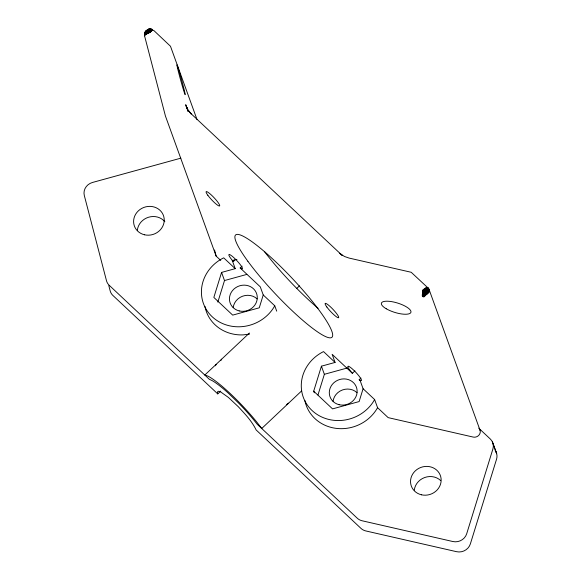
<?xml version="1.0" encoding="UTF-8"?>
<svg xmlns="http://www.w3.org/2000/svg" width="581" height="581" viewBox="0 0 581 581"><rect width="100%" height="100%" fill="white"/><g stroke="black" fill="none" stroke-linecap="round" stroke-linejoin="round"><path stroke-width="0.87" d="M144.625 33.211L144.589 35.782L145.076 32.078L144.589 35.782M423.266 290.384L422.765 291.713C425.11 293.761 426.36 289.716 426.026 287.878C432.852 292.207 427.086 289.883 423.258 289.854L424.123 296.826L423.542 296.76L423.266 295.889L423.164 290.282L424.631 296.39L422.786 296.266L423.258 289.854L426.614 287.66L428.647 289.207L429.439 291.56L429.352 290.427L426.556 289.708L423.258 289.854L422.264 295.279L423.847 295.969L425.641 295.62L423.258 289.854C424.784 288.982 428.182 286.891 429.098 289.541L480.124 430.47M144.858 34.482L148.387 32.928C149.295 31.28 150.719 28.636 153.181 30.357L152.258 30.161L149.317 32.638L144.996 34.94C143.376 31.251 149.644 27.038 152.658 30.103L149.317 32.638L146.107 30.728L145.403 31.657L144.509 35.594L144.56 33.625L144.495 35.303M186.937 108.102L188.15 111.479L185.702 104.703L187.249 108.72L186.203 106.388L188.796 111.218L191.222 113.956L188.157 110.259L191.033 113.658L341.141 254.434L340.8 254.187L344.598 256.533L349.116 258.08L411.203 272.278L427.841 287.784L429.177 289.803L428.763 288.91L427.144 287.9L423.97 289.222L423.396 292.272L422.416 293.601C425.873 296.063 429.148 290.551 427.122 287.573L429.098 289.541M422.997 290.769L424.145 290.798L424.682 288.67L425.8 288.583L428.153 289.992L429.127 292.17L423.258 289.854L426.469 294.596L424.297 295.446L422.714 295.046L422.314 294.48L423.665 292.323L423.629 290.355L425.953 294.916L426.171 294.146L425.982 291.785L423.934 289.832L429.228 291.531L427.529 289.033L425.372 288.22C425.488 289.563 424.922 292.613 422.997 291.306M149.499 32.086L150.363 29.232L151.699 29.304L149.317 32.638C147.835 32.885 143.965 33.124 144.713 35.368L145.403 31.657L149.317 32.638L150.842 30.43L152.244 29.522L148.721 29.34L146.31 30.713L146.884 32.296L148.671 32.71C144.219 31.309 147.886 28.164 149.317 32.638C148.039 32.26 143.115 32.478 145.432 34.504C145.105 31.454 149.128 27.961 151.554 30.619L151.438 31.011C149.658 33.981 146.819 29.115 149.128 29.333L147.966 29.515C150.828 28.484 151.619 29.035 149.68 31.541C148.692 32.935 155.018 28.396 150.871 29.326C147.552 28.89 144.93 31.715 144.996 34.94L144.458 34.308L145.286 33.299L147.93 32.689L148.925 31.534L150.029 32.006M147.559 29.66L149.317 32.638L149.883 29.086L151.162 29.181C148.613 27.866 144.654 31.577 148.656 32.558C146.528 31.57 147.69 28.658 149.883 29.086C151.213 28.658 146.39 30.633 148.838 32.238M148.271 31.999L147.93 30.081L149.281 29.13C150.755 28.629 146.063 30.916 148.743 32.369C146.666 29.704 143.986 32.507 147.705 33.03M423.433 291.023L422.569 292.671L422.786 293.216C425.938 294.923 428.32 290.18 426.614 287.66M423.912 289.984L428.64 292.555L428.8 289.687L427.536 287.617L428.763 288.91L428.19 288.147M423.404 290.42L422.569 292.671M149.114 32.064L149.273 29.101L151.089 29.29L149.854 29.239M235.32 259.707L232.277 260.542L235.218 268.662L221.572 272.416L213.844 297.421L232.69 315.12L259.264 307.814L263.237 294.966L260.295 286.847L240.171 267.95A9.833 1.605 46.7 0 0 239.96 264.224A9.833 1.605 46.7 0 0 229.684 254.58A9.833 1.605 46.7 0 0 233.359 261.559L235.32 259.707L236.946 259.395M217.846 302.098L224.506 280.543L221.572 272.416M314.285 392.807L313.696 391.187L321.424 366.183L335.077 362.428L332.136 354.308L352.362 373.292L354.926 370.874M317.974 394.993L324.365 374.302L321.424 366.183M352.362 373.292A9.833 1.605 46.7 0 1 348.702 366.328A9.833 1.605 46.7 0 1 358.971 375.972A9.833 1.605 46.7 0 1 359.196 379.713L360.155 380.613L363.089 388.733L359.123 401.573L332.543 408.886L313.696 391.187M148.032 32.398L144.952 32.689L145.206 33.785L146.013 34.068L145.875 33.72C146.042 31.091 149.513 28.643 151.438 31.011M146.107 30.728L146.376 32.289L148.387 32.928M215.486 365.783L216.132 364.374M424.602 289.992L426.185 291.459L426.469 294.596L427.732 293.332L428.56 291.204L428.168 288.692L427.122 287.573M147.93 32.689L147.509 33.27L146.543 33.168L145.395 32.042L148.656 32.558M149.397 31.468L150.581 30.27L152.672 30.452L150.319 30.67L149.273 32.035L149.215 30.938L149.949 30.067L152.404 29.805M220.758 360.612L221.637 359.189M146.013 34.068C145.548 31.229 152.803 28.556 149.593 32.18M144.814 32.645L145.875 33.72M149.68 31.541L151.99 30.365L150.232 29.435L149.208 30.052L148.772 31.592M422.314 294.48L423.789 292.984L423.876 290.965M240.171 267.95L242.095 266.142M249.409 333.022L204.802 375.043L207.816 376.052A50.576 8.243 46.7 0 1 256.7 421.951L261.726 428.495L357.271 518.208A11.242 10.378 -20 0 0 362.195 520.794L452.853 541.528A11.235 10.378 -19.8 0 0 466.688 533.786L492.884 449.026A11.242 10.378 -20.1 0 0 490.27 438.975L478.744 428.161M296.92 288.27L299.513 285.83M108.807 285.641L110.172 290.856A11.242 10.378 -20 0 0 112.925 295.482L217.737 393.889L220.686 391.115M301.59 390.94L261.726 428.495L257.252 424.29L253.12 419.148A44.955 7.328 46.7 0 0 238.668 403.134L228.58 393.381A44.955 7.328 46.7 0 0 212.014 380.548L209.276 379.248L109.25 285.329A11.242 10.378 -20 0 1 106.49 280.71L84.303 195.485A11.235 10.378 -19.9 0 1 92.517 182.456L180.844 158.163M359.196 379.713L360.939 378.071M149.796 31.614L151.111 30.873M145.403 31.657L145.388 32.841L146.71 33.654C147.146 32.304 149.114 29.689 150.319 31.614M286.375 404.666L288.619 403.163M422.264 295.279C424.181 294.538 424.718 291.952 423.76 290.26L423.258 289.854L428.393 293.107C428.415 290.856 426.113 288.43 423.81 289.505L428.952 289.273M424.544 289.265L428.625 288.808M424.631 289.694L426.897 291.422L427.362 293.804L423.76 290.26L426.941 294.218L426.345 291.125L423.912 289.628L429.047 289.781L427.986 288.299M224.506 280.543L246.802 274.414M324.365 374.302L347.511 367.933M423.97 289.222C426.193 288.408 428.437 290.347 428.64 292.555M424.602 288.917L427.093 289.389L428.822 291.974M423.912 289.628L425.263 289.454L426.563 290.057L428.037 292.831M249.554 334.082L243.286 334.874A39.334 36.32 -19.9 0 1 204.94 306.383M146.55 30.321L148.968 32.137C150.399 27.866 145.381 29.805 148.09 32.253M151.699 29.304L149.223 29.704L148.634 31.672M424.609 289.549L427.028 291.016L427.732 293.332L423.854 290.13L425.052 290.761L425.742 292.076L425.851 293.652L425.06 295.831L423.578 291.03M426.026 287.878L428.473 289.599L429.439 291.56M422.801 294.487C426.381 296.187 429.642 290.958 427.529 287.951M422.895 292.592C425.452 294.08 427.333 290.304 426.352 288.147M153.9 30.568L170.48 46.255L197.039 119.606M232.277 260.542L233.359 261.559M235.218 268.662L223.685 257.833A39.334 36.32 -19.9 0 0 212.167 316.732A39.334 36.32 -19.9 0 0 274.769 305.802L276.709 311.155M263.237 294.966L274.769 305.802M335.077 362.428L323.537 351.592A39.334 36.32 -19.9 0 0 312.026 410.491A39.334 36.32 -19.9 0 0 374.629 399.561L377.57 407.68L388.152 417.623L473.13 437.057A5.621 5.185 -19.9 0 0 479.187 434.857A5.621 5.185 -19.9 0 0 479.347 428.843M363.089 388.733L374.629 399.561M144.64 36.16L165.44 116.047L216.154 256.127L220.736 260.426M424.457 290.435C426.301 292.185 425.539 295.446 423.542 296.76L422.917 296.76C424.907 295.511 425.996 292.519 424.37 290.573M428.487 288.503L427.979 287.98M152.258 30.161L151.343 29.471L150.094 29.711L149.208 30.466L149.085 31.49M423.854 290.13C425.59 291.938 424.82 295.025 422.786 296.266L422.264 295.976L424.326 293.601L424.145 290.798M493.022 443.601L496.697 453.754M492.405 441.901L496.08 452.054M214.556 249.983L216.154 256.127M217.737 393.889L217.439 391.877L218.471 391.231L220.758 391.993L228.42 397.448L238.246 406.671C244.899 413.825 251.856 421.065 256.141 429.947L360.946 528.361A11.242 10.378 -20 0 0 365.87 530.954L456.528 551.681A11.235 10.371 -20 0 0 470.356 543.932L496.559 459.179A11.242 10.378 -19.9 0 0 495.15 450.5M318.076 308.3A70.243 11.446 46.7 0 1 264.37 251.464M414.297 490.073A15.455 14.271 -19.9 0 1 424.638 477.538A15.455 14.271 -19.9 0 1 440.616 480.494M137.37 230.054A15.455 14.271 -20 0 1 148.569 217.236A15.455 14.271 -20 0 1 164.844 221.695M377.57 407.68A39.334 36.32 -19.9 0 1 337.169 428.48A39.334 36.32 -19.9 0 1 304.858 400.462M233.192 307.589A14.046 12.971 -19.9 0 1 242.597 296.201A14.046 12.971 -19.9 0 1 257.122 298.888M333.051 401.355A14.046 12.971 -19.9 0 1 342.449 389.96A14.046 12.971 -19.9 0 1 356.981 392.647M342.536 255.567L339.616 253.294L342.536 255.567M386.234 308.765A15.455 4.888 17.2 0 0 410.665 312.796A15.455 4.888 17.2 0 0 391.572 301.619A15.455 4.888 17.2 0 0 386.234 308.765M178.396 71.623A15.455 0.487 74.6 0 0 185.143 94.674A15.455 0.487 74.6 0 0 179.682 73.112A15.455 0.487 74.6 0 0 178.396 71.623M421.515 494.809A15.455 14.271 -19.9 0 0 440.739 476.703A15.455 14.271 -19.9 0 0 415.284 470.879A15.455 14.271 -19.9 0 0 421.515 494.809M144.589 234.797A15.455 14.271 -19.9 0 0 163.813 216.684A15.455 14.271 -19.9 0 0 138.358 210.859A15.455 14.271 -19.9 0 0 144.589 234.797M207.86 195.31A9.833 1.605 46.7 0 0 219.422 206.03A9.833 1.605 46.7 0 0 211.375 195.027A9.833 1.605 46.7 0 0 207.86 195.31M326.878 307.058A9.833 1.605 46.7 0 0 338.433 317.778A9.833 1.605 46.7 0 0 330.386 306.775A9.833 1.605 46.7 0 0 326.878 307.058M247.884 261.276A70.243 11.446 46.7 0 0 330.458 337.837A70.243 11.446 46.7 0 0 272.99 259.249A70.243 11.446 46.7 0 0 247.884 261.276M239.227 310.929A14.046 12.978 -19.9 0 0 256.94 294.698A14.046 12.978 -19.9 0 0 233.903 289.084A14.046 12.978 -19.9 0 0 239.227 310.929M339.086 404.696A14.046 12.978 -19.9 0 0 356.799 388.457A14.046 12.978 -19.9 0 0 333.755 382.843A14.046 12.978 -19.9 0 0 339.086 404.696"/></g></svg>
